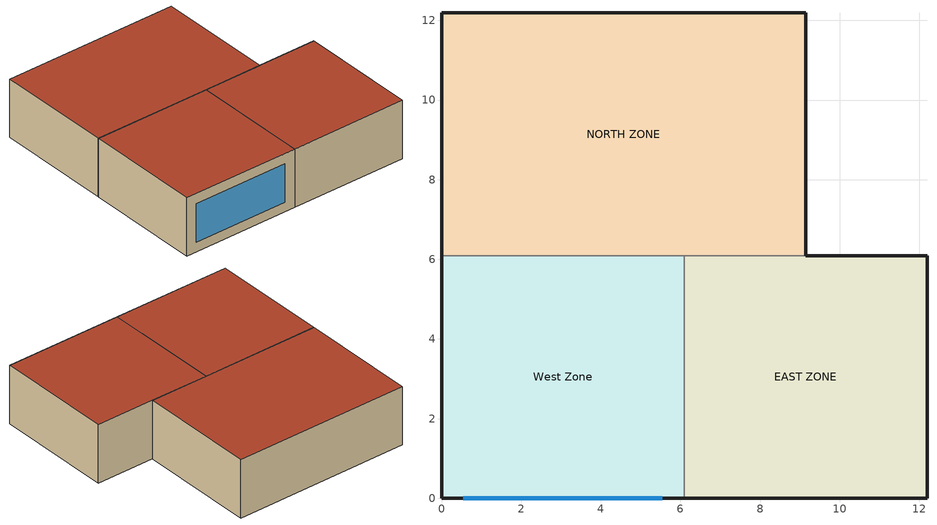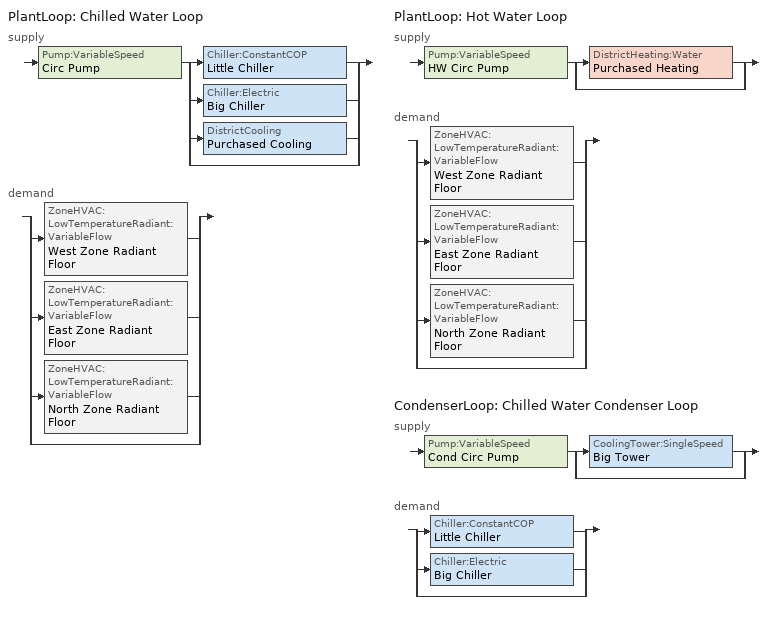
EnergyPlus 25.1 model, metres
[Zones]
West Zone
 floor ground (Slab Floor with Radiant): 0,0 0,6.1 6.1,6.1 6.1,0 z0
 wall outside (EXTWALL80): 0,6.1 0,0 6.1,0 z0:3.05
 wall to NORTH ZONE (PARTITION06): 6.1,6.1 0,6.1 z0:3.05
 wall to EAST ZONE (PARTITION06): 6.1,0 6.1,6.1 z0:3.05
 window (WIN-CON-LIGHT): 0.55,0 5.55,0 z0.5:2.5
 roof outside (ROOF34): 0,6.1 0,0 6.1,0 6.1,6.1 z3.05
EAST ZONE
 floor ground (Slab Floor with Radiant): 6.1,0 6.1,6.1 12.19,6.1 12.19,0 z0
 wall outside (EXTWALL80): 6.1,0 12.19,0 12.19,6.1 9.14,6.1 z0:3.05
 wall to NORTH ZONE (PARTITION06): 9.14,6.1 6.1,6.1 z0:3.05
 roof outside (ROOF34): 6.1,6.1 6.1,0 12.19,0 12.19,6.1 z3.05
NORTH ZONE
 floor ground (Slab Floor with Radiant): 0,6.1 0,12.19 9.14,12.19 9.14,6.1 z0
 wall outside (EXTWALL80): 9.14,6.1 9.14,12.19 0,12.19 0,6.1 z0:3.05
 roof outside (ROOF34): 0,12.19 0,6.1 9.14,6.1 9.14,12.19 z3.05
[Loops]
PlantLoop 'Chilled Water Loop'
 supply: Pump:VariableSpeed 'Circ Pump' > split
  | Chiller:ConstantCOP 'Little Chiller'
  | Chiller:Electric 'Big Chiller'
  | DistrictCooling 'Purchased Cooling'
  | bypass
 demand: split
  | ZoneHVAC:LowTemperatureRadiant:VariableFlow 'West Zone Radiant Floor'
  | ZoneHVAC:LowTemperatureRadiant:VariableFlow 'East Zone Radiant Floor'
  | ZoneHVAC:LowTemperatureRadiant:VariableFlow 'North Zone Radiant Floor'
  | bypass
PlantLoop 'Hot Water Loop'
 supply: Pump:VariableSpeed 'HW Circ Pump' > split
  | DistrictHeating:Water 'Purchased Heating'
  | bypass
 demand: split
  | ZoneHVAC:LowTemperatureRadiant:VariableFlow 'West Zone Radiant Floor'
  | ZoneHVAC:LowTemperatureRadiant:VariableFlow 'East Zone Radiant Floor'
  | ZoneHVAC:LowTemperatureRadiant:VariableFlow 'North Zone Radiant Floor'
  | bypass
CondenserLoop 'Chilled Water Condenser Loop'
 supply: Pump:VariableSpeed 'Cond Circ Pump' > split
  | CoolingTower:SingleSpeed 'Big Tower'
  | bypass
 demand: split
  | Chiller:ConstantCOP 'Little Chiller'
  | Chiller:Electric 'Big Chiller'
  | bypass
[Building]
NONE: North Axis {deg}=0; Terrain=Suburbs; Loads Convergence Tolerance Value {W}=0.04; Temperature Convergence Tolerance Value {deltaC}=0.4; Solar Distribution=FullInteriorAndExterior; Maximum Number of Warmup Days=25; Minimum Number of Warmup Days=6
[Site:Location]
CHICAGO_IL_USA_WMO_725300: Latitude {deg}=42; Longitude {deg}=-87.88; Time Zone {hr}=-6; Elevation {m}=190
[SizingPeriod:DesignDay] Day of Month=21; Humidity Condition Type=Wetbulb; Barometric Pressure {Pa}=99063; Rain Indicator=No; Snow Indicator=No; Daylight Saving Time Indicator=No; Solar Model Indicator=ASHRAEClearSky
Name | Month | Day Type | Maximum Dry-Bulb Temperature {C} | Daily Dry-Bulb Temperature Range {deltaC} | Wetbulb or DewPoint at Maximum Dry-Bulb {C} | Wind Speed {m/s} | Wind Direction {deg} | Sky Clearness
CHICAGO Ann Htg 99% Condns DB | 1 | WinterDesignDay | -17.3 | 0 | -17.3 | 4.9 | 270 | 0
CHICAGO Ann Clg 1% Condns DB=>MWB | 7 | SummerDesignDay | 31.5 | 10.7 | 10 | 5.3 | 230 | 1
[Site:GroundTemperature:BuildingSurface]
20.03, 20.03, 20.13, 20.3, 20.43, 20.52, 20.62, 20.77, 20.78, 20.55, 20.44, 20.2
[Material] Thermal Absorptance=0.9
Name | Roughness | Thickness {m} | Conductivity {W/m-K} | Density {kg/m3} | Specific Heat {J/kg-K} | Solar Absorptance | Visible Absorptance
A1 - 1 IN STUCCO | Smooth | 0.0253898 | 0.691831 | 1858.142 | 836.8 | 0.92 | 0.92
C4 - 4 IN COMMON BRICK | Rough | 0.101498 | 0.726422 | 1922.216 | 836.8 | 0.76 | 0.76
E1 - 3 / 4 IN PLASTER OR GYP BOARD | Smooth | 0.01905 | 0.726422 | 1601.846 | 836.8 | 0.92 | 0.92
C6 - 8 IN CLAY TILE | Smooth | 0.203302 | 0.570761 | 1121.292 | 836.8 | 0.82 | 0.82
E2 - 1 / 2 IN SLAG OR STONE | Rough | 0.0127102 | 1.435549 | 881.0155 | 1673.6 | 0.55 | 0.55
E3 - 3 / 8 IN FELT AND MEMBRANE | Rough | 0.00954024 | 0.190253 | 1121.292 | 1673.6 | 0.75 | 0.75
C12 - 2 IN HW CONCRETE | MediumRough | 0.0509016 | 1.729577 | 2242.585 | 836.8 | 0.65 | 0.65
CONCRETE - DRIED SAND AND GRAVEL 4 IN | MediumRough | 0.1 | 1.29 | 2242.58 | 830 | 0.6 | 0.6
INS - EXPANDED EXT POLYSTYRENE R12 2 IN | Rough | 0.05 | 0.02 | 56.06 | 1210 | 0.5 | 0.5
GYP1 | MediumRough | 0.0127 | 0.7845 | 1842.12 | 988 | 0.5 | 0.5
GYP2 | MediumRough | 0.01905 | 0.7845 | 1842.12 | 988 | 0.5 | 0.5
FINISH FLOORING - TILE 1 / 16 IN | Smooth | 0.0016 | 0.17 | 1922.21 | 1250 | 0.5 | 0.5
[WindowMaterial:Glazing]
WIN-LAY-GLASS-LIGHT: Optical Data Type=SpectralAverage; Thickness {m}=0.009; Solar Transmittance at Normal Incidence=0.9; Front Side Solar Reflectance at Normal Incidence=0.031; Back Side Solar Reflectance at Normal Incidence=0.031; Visible Transmittance at Normal Incidence=0.9; Front Side Visible Reflectance at Normal Incidence=0.05; Back Side Visible Reflectance at Normal Incidence=0.05; Infrared Transmittance at Normal Incidence=0; Front Side Infrared Hemispherical Emissivity=0.84; Back Side Infrared Hemispherical Emissivity=0.84; Conductivity {W/m-K}=0.9
[Construction]
EXTWALL80: A1 - 1 IN STUCCO, C4 - 4 IN COMMON BRICK, INS - EXPANDED EXT POLYSTYRENE R12 2 IN, E1 - 3 / 4 IN PLASTER OR GYP BOARD
PARTITION06: E1 - 3 / 4 IN PLASTER OR GYP BOARD, C6 - 8 IN CLAY TILE, E1 - 3 / 4 IN PLASTER OR GYP BOARD
ROOF34: E2 - 1 / 2 IN SLAG OR STONE, E3 - 3 / 8 IN FELT AND MEMBRANE, INS - EXPANDED EXT POLYSTYRENE R12 2 IN, INS - EXPANDED EXT POLYSTYRENE R12 2 IN, C12 - 2 IN HW CONCRETE
WIN-CON-LIGHT: WIN-LAY-GLASS-LIGHT
Slab Floor with Radiant: CONCRETE - DRIED SAND AND GRAVEL 4 IN, INS - EXPANDED EXT POLYSTYRENE R12 2 IN, GYP1, GYP2, FINISH FLOORING - TILE 1 / 16 IN
[Zone] Type=1; Multiplier=1; Ceiling Height {m}=autocalculate; Volume {m3}=autocalculate
West Zone; EAST ZONE; NORTH ZONE
[People] Number of People Schedule=BLDG Sch   1; Number of People Calculation Method=people; Fraction Radiant=0.3; Activity Level Schedule=Activity Sch; Carbon Dioxide Generation Rate {m3/s-W}=3.82E-8; Mean Radiant Temperature Calculation Type=EnclosureAveraged; Work Efficiency Schedule=Work Eff Sch; Clothing Insulation Calculation Method=ClothingInsulationSchedule; Clothing Insulation Schedule=Clothing Sch; Air Velocity Schedule=Air Velo Sch; Thermal Comfort Model 1 Type=FANGER
Name | Zone or ZoneList or Space or SpaceList | Number of People
West Zone | West Zone | 3
EAST ZONE | EAST ZONE | 3
NORTH ZONE | NORTH ZONE | 4
[ElectricEquipment] Schedule=BLDG Sch   2; Design Level Calculation Method=EquipmentLevel; Fraction Latent=0; Fraction Radiant=0.3; Fraction Lost=0
Name | Zone or ZoneList or Space or SpaceList | Design Level {W}
West Zone ElecEq 1 | West Zone | 2928.751
EAST ZONE ElecEq 1 | EAST ZONE | 1464.375
NORTH ZONE ElecEq 1 | NORTH ZONE | 2928.751
[Lights] Schedule=BLDG Sch   3; Design Level Calculation Method=LightingLevel; Return Air Fraction=0; Fraction Radiant=0.2; Fraction Visible=0.2; Fraction Replaceable=0
Name | Zone or ZoneList or Space or SpaceList | Lighting Level {W}
EAST ZONE Lights 1 | EAST ZONE | 1464.375
NORTH ZONE Lights 1 | NORTH ZONE | 878.6252
[ZoneInfiltration:DesignFlowRate] Schedule=ON; Design Flow Rate Calculation Method=flow/zone; Constant Term Coefficient=1; Temperature Term Coefficient=0; Velocity Term Coefficient=0; Velocity Squared Term Coefficient=0
Name | Zone or ZoneList or Space or SpaceList | Design Flow Rate {m3/s}
West Zone Infil 1 | West Zone | 0.01
EAST ZONE Infil 1 | EAST ZONE | 0.01
NORTH ZONE Infil 1 | NORTH ZONE | 0.015
[Sizing:Zone] Zone Cooling Design Supply Air Temperature Input Method=SupplyAirTemperature; Zone Cooling Design Supply Air Temperature {C}=16; Zone Heating Design Supply Air Temperature Input Method=SupplyAirTemperature; Zone Heating Design Supply Air Temperature {C}=40; Zone Cooling Design Supply Air Humidity Ratio {kgWater/kgDryAir}=0.009; Zone Heating Design Supply Air Humidity Ratio {kgWater/kgDryAir}=0.004; Zone Heating Sizing Factor=0; Zone Cooling Sizing Factor=0; Cooling Design Air Flow Method=DesignDay; Cooling Design Air Flow Rate {m3/s}=0; Heating Design Air Flow Method=DesignDay; Heating Design Air Flow Rate {m3/s}=0; Account for Dedicated Outdoor Air System=No; Dedicated Outdoor Air System Control Strategy=NeutralSupplyAir; Dedicated Outdoor Air Low Setpoint Temperature for Design {C}=autosize; Dedicated Outdoor Air High Setpoint Temperature for Design {C}=autosize
Name | Design Specification Outdoor Air Object
West Zone | SZ DSOA West Zone
EAST ZONE | SZ DSOA EAST ZONE
NORTH ZONE | SZ DSOA NORTH ZONE
[DesignSpecification:OutdoorAir] Outdoor Air Method=flow/person; Outdoor Air Flow per Person {m3/s-person}=0.00944; Outdoor Air Flow per Zone Floor Area {m3/s-m2}=0; Outdoor Air Flow per Zone {m3/s}=0
SZ DSOA West Zone; SZ DSOA EAST ZONE; SZ DSOA NORTH ZONE
[Sizing:Plant]
Name | Loop Type | Design Loop Exit Temperature {C} | Loop Design Temperature Difference {deltaC}
Hot Water Loop | heating | 60 | 10
Chilled Water Loop | cooling | 6.7 | 2
[PlantLoop] Fluid Type=Water; Minimum Loop Flow Rate {m3/s}=0; Plant Loop Volume {m3}=autocalculate; Load Distribution Scheme=Optimal
Name | Plant Equipment Operation Scheme | Maximum Loop Temperature {C} | Minimum Loop Temperature {C} | Maximum Loop Flow Rate {m3/s}
Chilled Water Loop | CW Loop Operation | 98 | 1 | 0.0039
Hot Water Loop | Hot Loop Operation | 100 | 10 | 0.0043
[SetpointManager:Scheduled] Control Variable=Temperature
Name | Schedule | Setpoint Node or NodeList
Chilled Water Loop Setpoint Manager | CW Loop Temp Schedule | Chilled Water Loop Setpoint Node List
Big Chiller Setpoint Manager | CW Loop Temp Schedule | Big Chiller Outlet Node
Little Chiller Setpoint Manager | CW Loop Temp Schedule | Little Chiller Outlet Node
Hot Water Loop Setpoint Manager | HW Loop Temp Schedule | Hot Water Loop Setpoint Node List
[PlantEquipmentOperationSchemes]
Name | Control Scheme 1 | Control Scheme 1 Schedule | Control Scheme 2 | Control Scheme 2 Schedule
CW Loop Operation | Peak Operation | On Peak | Off Peak Operation | Off Peak
Hot Loop Operation | Purchased Only | ON
[PlantEquipmentOperation:CoolingLoad] Load Range 1 Lower Limit {W}=0
Name | Load Range 1 Upper Limit {W} | Range 1 Equipment List | Load Range 2 Lower Limit {W} | Load Range 2 Upper Limit {W} | Range 2 Equipment List | Load Range 3 Lower Limit {W} | Load Range 3 Upper Limit {W} | Range 3 Equipment List
Peak Operation | 70000 | Chiller Plant | 70000 | 245000 | Chiller Plant and Purchased | 245000 | 500000 | Purchased Only
Off Peak Operation | 900000 | All Chillers
Year Round Tower Operation | 90000000 | All Towers
[PlantEquipmentList]
Chiller Plant; All Chillers: Big Chiller, Little Chiller
Chiller Plant and Purchased: Big Chiller, Little Chiller, Purchased Cooling
Purchased Only: Purchased Cooling
heating plant: Purchased Heating
[DistrictCooling]
Purchased Cooling: Nominal Capacity {W}=680000
[Chiller:Electric]
Big Chiller: Condenser Type=WaterCooled; Nominal Capacity {W}=45000; Nominal COP {W/W}=2.75; Minimum Part Load Ratio=.15; Maximum Part Load Ratio=1; Optimum Part Load Ratio=.65; Design Condenser Inlet Temperature {C}=29.44; Temperature Rise Coefficient=2.682759; Design Chilled Water Outlet Temperature {C}=6.667; Design Chilled Water Flow Rate {m3/s}=0.0039; Design Condenser Fluid Flow Rate {m3/s}=0.0011; Coefficient 1 of Capacity Ratio Curve=0.944836; Coefficient 2 of Capacity Ratio Curve=-0.0570088; Coefficient 3 of Capacity Ratio Curve=-0.00185486; Coefficient 1 of Power Ratio Curve=1.907846; Coefficient 2 of Power Ratio Curve=-1.20499; Coefficient 3 of Power Ratio Curve=0.263462; Coefficient 1 of Full Load Ratio Curve=0.03303; Coefficient 2 of Full Load Ratio Curve=0.6852; Coefficient 3 of Full Load Ratio Curve=0.2818; Chilled Water Outlet Temperature Lower Limit {C}=5; Chiller Flow Mode=LeavingSetpointModulated
[Chiller:ConstantCOP]
Little Chiller: Nominal Capacity {W}=25000; Nominal COP {W/W}=2.5; Design Chilled Water Flow Rate {m3/s}=0.0039; Design Condenser Water Flow Rate {m3/s}=0.0011; Condenser Type=WaterCooled; Chiller Flow Mode=LeavingSetpointModulated
[Pump:VariableSpeed] Design Pump Head {Pa}=300000; Motor Efficiency=.87; Fraction of Motor Inefficiencies to Fluid Stream=0; Coefficient 1 of the Part Load Performance Curve=1; Coefficient 2 of the Part Load Performance Curve=0; Coefficient 3 of the Part Load Performance Curve=0; Coefficient 4 of the Part Load Performance Curve=0; Design Minimum Flow Rate {m3/s}=0; Pump Control Type=INTERMITTENT
Name | Design Maximum Flow Rate {m3/s} | Design Power Consumption {W}
Circ Pump | .0039 | 2000
Cond Circ Pump | .0022 | 1000
HW Circ Pump | .0043 | 2000
[CondenserLoop]
Chilled Water Condenser Loop: Fluid Type=Water; Condenser Equipment Operation Scheme=Tower Loop Operation; Maximum Loop Temperature {C}=80; Minimum Loop Temperature {C}=10; Maximum Loop Flow Rate {m3/s}=0.0022; Minimum Loop Flow Rate {m3/s}=0; Condenser Loop Volume {m3}=autocalculate; Load Distribution Scheme=SequentialLoad
[SetpointManager:FollowOutdoorAirTemperature]
MyCondenserControl: Control Variable=Temperature; Reference Temperature Type=OutdoorAirWetBulb; Offset Temperature Difference {deltaC}=0; Maximum Setpoint Temperature {C}=80; Minimum Setpoint Temperature {C}=10; Setpoint Node or NodeList=Condenser Supply Outlet Node
[CondenserEquipmentOperationSchemes]
Tower Loop Operation: Control Scheme 1=Year Round Tower Operation; Control Scheme 1 Schedule=ON
[CondenserEquipmentList]
All Towers: Big Tower
[CoolingTower:SingleSpeed]
Big Tower: Design Water Flow Rate {m3/s}=.0022; Design Air Flow Rate {m3/s}=16; Design Fan Power {W}=1000; Design U-Factor Times Area Value {W/K}=1750; Free Convection Regime Air Flow Rate {m3/s}=0; Free Convection Regime U-Factor Times Area Value {W/K}=0
[PlantEquipmentOperation:HeatingLoad]
Purchased Only: Load Range 1 Lower Limit {W}=0; Load Range 1 Upper Limit {W}=1000000; Range 1 Equipment List=heating plant
[DistrictHeating:Water]
Purchased Heating: Nominal Capacity {W}=1000000
[ZoneControl:Thermostat] Control Type Schedule=Zone Control Type Sched; Control 1=Heating Setpoint with SB; Control 2=Cooling Setpoint with SB
Name | Zone or ZoneList
Zone 1 Thermostat | West Zone
Zone 2 Thermostat | EAST ZONE
Zone 3 Thermostat | NORTH ZONE
[ThermostatSetpoint:SingleHeating]
Heating Setpoint with SB: Setpoint Temperature Schedule=Heating Setpoints
[ThermostatSetpoint:SingleCooling]
Cooling Setpoint with SB: Setpoint Temperature Schedule=Cooling Setpoints
[Zone equipment]
West Zone: West Zone Radiant Floor
EAST ZONE: East Zone Radiant Floor
NORTH ZONE: North Zone Radiant Floor
[ZoneHVAC:LowTemperatureRadiant:VariableFlow] Availability Schedule=RadiantSysAvailSched; Hydronic Tubing Length {m}=400; Heating Design Capacity {W}=Autosize; Maximum Hot Water Flow {m3/s}=0.000063; Cooling Design Capacity {W}=Autosize
Name | Design Object | Zone | Surface Name or Radiant Surface Group | Maximum Cold Water Flow {m3/s}
West Zone Radiant Floor | West Zone Radiant Floor Design | West Zone | Zn001:Flr001 | 0.0012
East Zone Radiant Floor | East Zone Radiant Floor Design | East Zone | Zn002:Flr001 | 0.0012
North Zone Radiant Floor | North Zone Radiant Floor Design | North Zone | Zn003:Flr001 | 0.0015
[ZoneHVAC:LowTemperatureRadiant:VariableFlow:Design] Fluid to Radiant Surface Heat Transfer Model=ConvectionOnly; Hydronic Tubing Inside Diameter {m}=0.012; Hydronic Tubing Outside Diameter {m}=0.016; Hydronic Tubing Conductivity {W/m-K}=0.35; Setpoint Control Type=HalfFlowPower; Heating Design Capacity Method=HeatingDesignCapacity; Heating Control Throttling Range {deltaC}=2; Cooling Design Capacity Method=CoolingDesignCapacity; Cooling Control Throttling Range {deltaC}=2
Name | Temperature Control Type | Heating Control Temperature Schedule | Cooling Control Temperature Schedule
West Zone Radiant Floor Design | MeanAirTemperature | Radiant Heating Setpoints | Radiant Cooling Setpoints
East Zone Radiant Floor Design | SurfaceFaceTemperature | Radiant Heating Setpoints Face | Radiant Cooling Setpoints Face
North Zone Radiant Floor Design | SurfaceInteriorTemperature | Radiant Heating Setpoints Interior | Radiant Cooling Setpoints Interior
[Schedule:Compact]
ACTIVITY SCH: Through: 12/31, For: Alldays, Until: 24:00, 131.8
WORK EFF SCH: Through: 12/31, For: Alldays, Until: 24:00, 0
CLOTHING SCH; ON; RADIANTSYSAVAILSCHED: Through: 12/31, For: Alldays, Until: 24:00, 1
AIR VELO SCH: Through: 12/31, For: Alldays, Until: 24:00, 0.137
BLDG SCH   1: Through: 12/31, For: Weekdays SummerDesignDay, Until: 6:00, 0, Until: 7:00, 0.1, Until: 8:00, 0.5, Until: 12:00, 1, Until: 13:00, 0.5, Until: 16:00, 1, Until: 17:00, 0.5, Until: 18:00, 0.1, Until: 24:00, 0, For: Sunday Saturday Holiday WinterDesignDay CustomDay1 CustomDay2, Until: 24:00, 0
BLDG SCH   2: Through: 12/31, For: Weekdays SummerDesignDay, Until: 8:00, 0, Until: 18:00, 1, Until: 24:00, 0, For: Sunday Saturday Holiday WinterDesignDay CustomDay1 CustomDay2, Until: 24:00, 0
BLDG SCH   3: Through: 12/31, For: Weekdays SummerDesignDay, Until: 6:00, 0.05, Until: 7:00, 0.2, Until: 17:00, 1, Until: 18:00, 0.5, Until: 24:00, 0.05, For: Sunday Saturday Holiday WinterDesignDay CustomDay1 CustomDay2, Until: 24:00, 0.05
ON PEAK: Through: 12/31, For: Alldays, Until: 9:00, 0, Until: 18:00, 1, Until: 24:00, 0
OFF PEAK: Through: 12/31, For: Alldays, Until: 9:00, 1, Until: 18:00, 0, Until: 24:00, 1
CW LOOP TEMP SCHEDULE: Through: 12/31, For: Alldays, Until: 24:00, 10
HW LOOP TEMP SCHEDULE: Through: 12/31, For: Alldays, Until: 24:00, 60
HEATING SETPOINTS: Through: 12/31, For: Weekdays Weekends Holidays CustomDay1 CustomDay2, Until: 7:00, 15, Until: 17:00, 20, Until: 24:00, 15, For: SummerDesignDay, Until: 24:00, 15, For: WinterDesignDay, Until: 24:00, 20
COOLING SETPOINTS: Through: 12/31, For: Weekdays Weekends Holidays CustomDay1 CustomDay2, Until: 7:00, 30, Until: 17:00, 24, Until: 24:00, 30, For: SummerDesignDay, Until: 24:00, 24, For: WinterDesignDay, Until: 24:00, 50
ZONE CONTROL TYPE SCHED: Through: 3/31, For: Alldays, Until: 24:00, 1, Through: 9/30, For: Alldays, Until: 24:00, 2, Through: 12/31, For: Alldays, Until: 24:00, 1
RADIANT HEATING SETPOINTS: Through: 4/30, For: Alldays, Until: 7:00, 14, Until: 17:00, 18, Until: 24:00, 14, Through: 10:31, For: Alldays, Until: 24:00, 15, Through: 12/31, For: Alldays, Until: 7:00, 14, Until: 17:00, 18, Until: 24:00, 14
RADIANT HEATING SETPOINTS FACE: Through: 4/30, For: Alldays, Until: 7:00, 17, Until: 17:00, 25, Until: 24:00, 17, Through: 10:31, For: Alldays, Until: 24:00, 10, Through: 12/31, For: Alldays, Until: 7:00, 17, Until: 17:00, 25, Until: 24:00, 17
RADIANT HEATING SETPOINTS INTERIOR: Through: 4/30, For: Alldays, Until: 7:00, 18, Until: 17:00, 27, Until: 24:00, 18, Through: 10/31, For: Alldays, Until: 24:00, 5, Through: 12/31, For: Alldays, Until: 7:00, 18, Until: 17:00, 27, Until: 24:00, 18
RADIANT COOLING SETPOINTS: Through: 4/30, For: Alldays, Until: 24:00, 60, Through: 10:31, For: Alldays, Until: 7:00, 24, Until: 17:00, 20, Until: 24:00, 24, Through: 12/31, For: Alldays, Until: 24:00, 60
RADIANT COOLING SETPOINTS FACE: Through: 4/30, For: Alldays, Until: 24:00, 60, Through: 10:31, For: Alldays, Until: 7:00, 19, Until: 17:00, 14, Until: 24:00, 19, Through: 12/31, For: Alldays, Until: 24:00, 60
RADIANT COOLING SETPOINTS INTERIOR: Through: 4/30, For: Alldays, Until: 24:00, 70, Through: 10:31, For: Alldays, Until: 7:00, 18, Until: 17:00, 12, Until: 24:00, 18, Through: 12/31, For: Alldays, Until: 24:00, 70
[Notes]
RadLoTempHydrCtrlOpt3.idf
Basic file description:  1 story building divided into 3 interior conditioned zones. Roof with no plenum.  Note that
this file is NOT equivalent to RadLoTempHydrCtrlOpt2.idf in that the file adds reasonable
levels of insulation and uses the traditional no internal loads for the winter design day.
No ground contact with floor.  This is a basic test of the surface temperature controls for
low temperature variable flow radiant systems.
Highlights:              HVAC: hydronic low temperature radiant system heats and terminal reheat cools
More tests of various radiant system control options
Simulation Location/Run: CHICAGO_IL_USA_WMO_725300, 2 design days, 1 run period,
Run Control executes the design days only.
Location:                Chicago, IL
Design Days:             CHICAGO_IL_USA Annual Heating 99%, MaxDB=-17.3°C
CHICAGO_IL_USA Annual Cooling DRY (DB=>MWB) 1%, MaxDB=31.5°C MWB=10°C
Run Period (Weather File): none
Run Control:             No Zone or System sizing required (design days only, see RUN CONTROL object)
Building: Single floor rectangular L-shaped building 40 ft south wall, 40 ft west wall, zone height 10 feet.
There is a single window in the West Zone south wall. The walls are 1 in stucco over 4 in common brick
and gypboard. The roof is a built up roof with 1/2 in stone over 3/8 in felt over 1 in dense insulation
supported by 2 in heavy weight concrete. The window is single pane 3mm clear.
The window to wall ratio is approximately 0.07.
The building is oriented due north.
Floor Area:        130.1 m2 (1403 ft2)
Number of Stories: 1
Zone Description Details:
|       West         |         East           |    window = *
Internal gains description:     ZONE West      - lighting is 0 watts, equip is 2928.751 watts, 3 occupants
Internal gains description:     ZONE North     - lighting is 878.6252 watts, equip is 2928.751 watts, 4 occupants
Internal gains description:     ZONE East      - lighting is 1464.375 watts, equip is 1464.375 watts, 3 occupants
Interzone Surfaces:             3 interzone surfaces (see diagram)
Internal Mass:                  None
